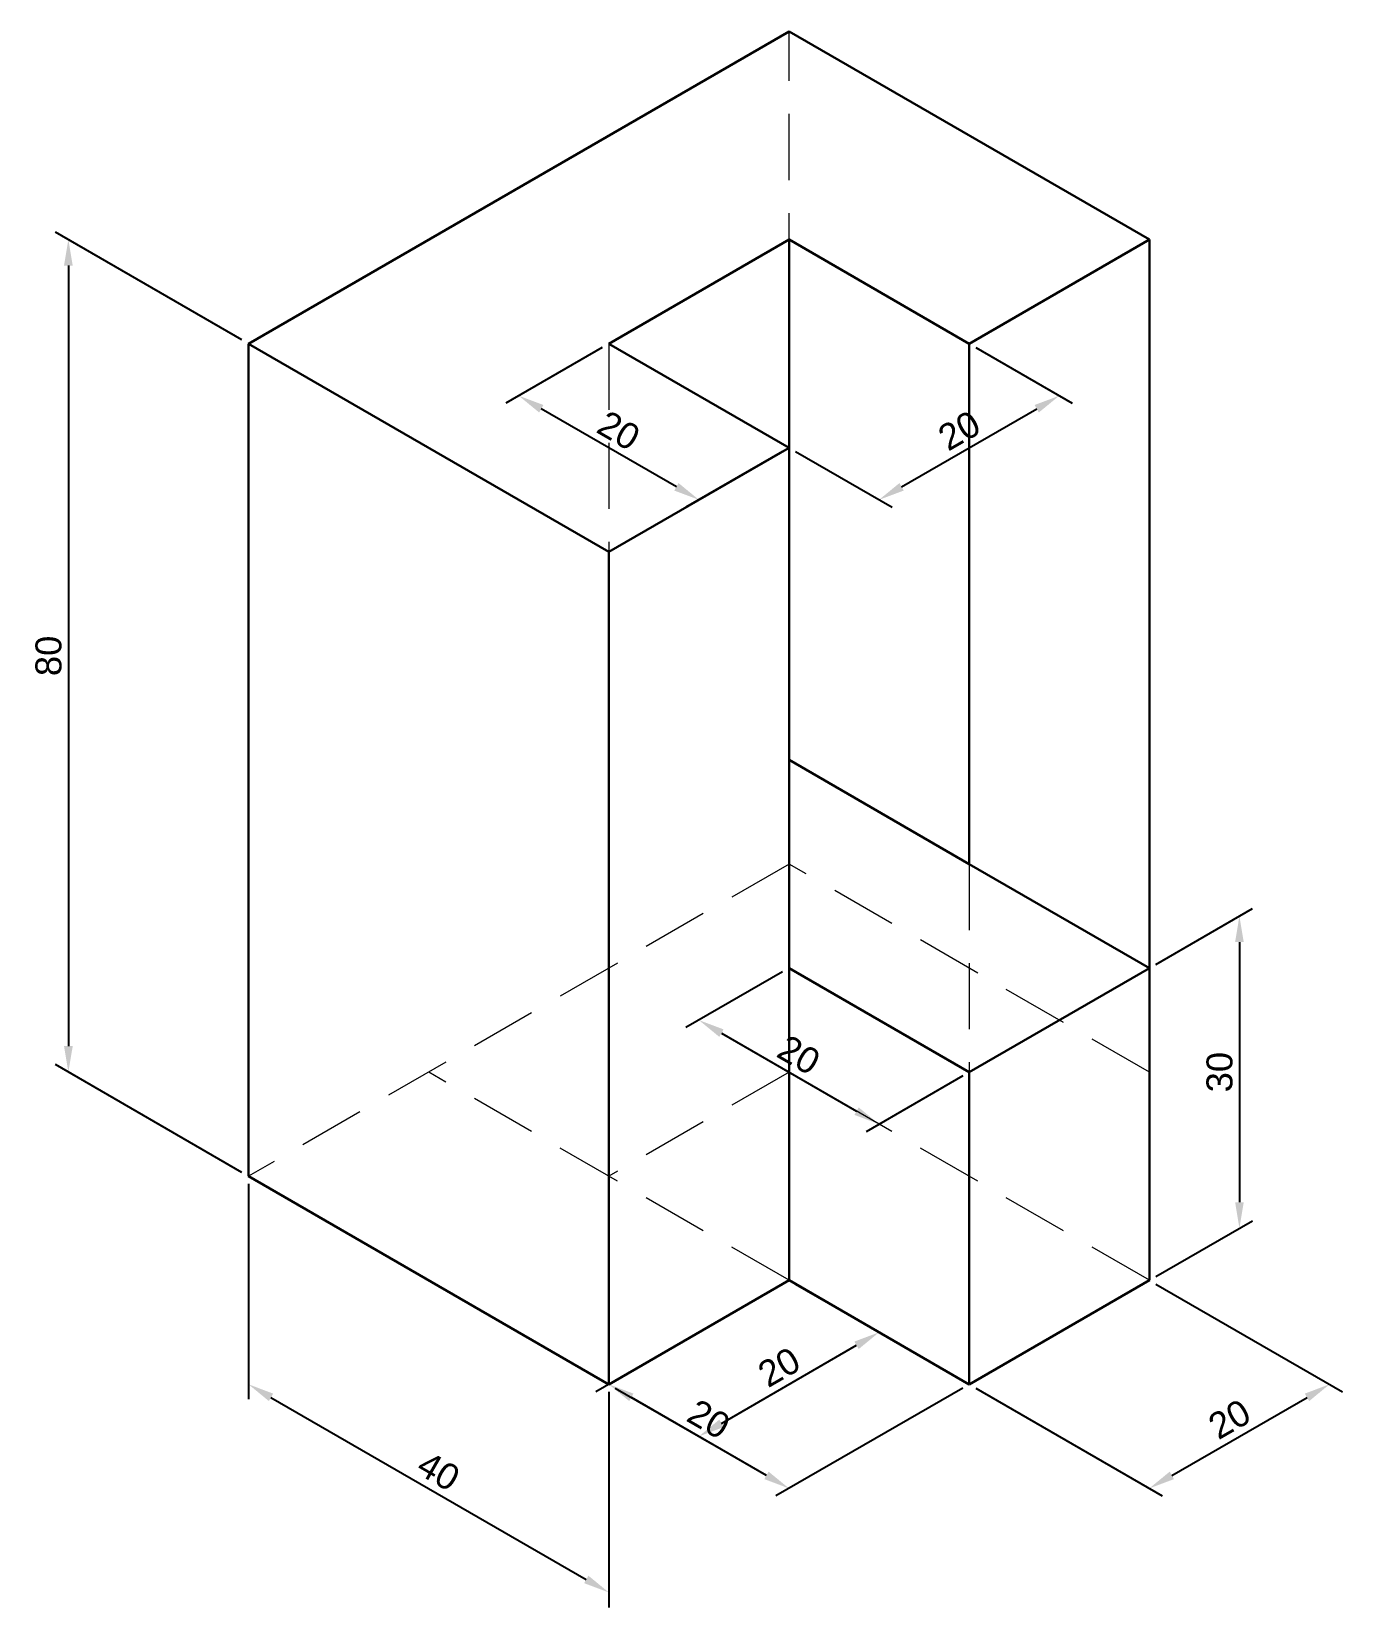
# Model space of a CAD drawing. Header units: millimetres. Extents: x -56 to 71, y -21 to 130.
import ezdxf

# ---------------------------------------------------------------- set-up
doc = ezdxf.new("R2010")
doc.units = ezdxf.units.MM
doc.linetypes.add('HIDDEN', pattern=[9.525, 6.35, -3.175])
doc.layers.get('0').update_dxf_attribs({"lineweight": 30})
doc.layers.add('Matmenys', color=160, linetype='Continuous')
doc.layers.add('Nematomos', color=10, linetype='HIDDEN', lineweight=20)
doc.layers.add('Pagrindinis', color=7, linetype='Continuous', lineweight=30)
doc.styles.get("Standard").update_dxf_attribs({"font": 'arial.ttf'})
doc.dimstyles.new('ISO-25', dxfattribs={"dimtxt": 2.5, "dimasz": 2.5, "dimexe": 1.25, "dimexo": 0.625, "dimtad": 1, "dimtxsty": 'Standard', "dimcen": 2.5, "dimadec": 0, "dimazin": 0, "dimtfac": 1, "dimtmove": 0, "dimatfit": 3, "dimfxl": 1, "dimarcsym": 0})

# ---------------------------------------------------------------- blocks, each defined once
blk = doc.blocks.new('*D1')
at = {"layer": 'Defpoints', "color": 0, "transparency": 16777216}
for p in [(-34.64, 20), (0, 0), (0, -20)]:
    blk.add_point(p, dxfattribs=at)
at = {"layer": 'Matmenys', "color": 0, "lineweight": -2, "transparency": 16777216}
for p, q in [((-34.64, 19.28), (-34.64, -1.44)), ((-32.48, -1.25), (-2.17, -18.75)), ((0, -0.72), (0, -21.44))]:
    blk.add_line(p, q, dxfattribs=at)
at = {"layer": 'Matmenys', "color": 0, "transparency": 16777216}
for points in [[(-32.27, -0.89), (-32.68, -1.61), (-34.64, 0)], [(-1.96, -18.39), (-2.37, -19.11), (0, -20)]]:
    blk.add_solid(points, dxfattribs=at)
at = {"layer": 'Matmenys', "color": 0, "lineweight": 20, "transparency": 16777216, "insert": (-16.37, -8.35), "char_height": 2.5, "attachment_point": 5, "rotation": 330}
blk.add_mtext('40', dxfattribs=at)
blk = doc.blocks.new('*D2')
at = {"layer": 'Defpoints', "color": 0, "transparency": 16777216}
for p in [(-34.64, 100), (-51.96, 30), (-34.64, 20)]:
    blk.add_point(p, dxfattribs=at)
at = {"layer": 'Matmenys', "color": 0, "lineweight": -2, "transparency": 16777216}
for p, q in [((-35.27, 100.36), (-53.21, 110.72)), ((-51.96, 107.5), (-51.96, 32.5)), ((-35.27, 20.36), (-53.21, 30.72))]:
    blk.add_line(p, q, dxfattribs=at)
at = {"layer": 'Matmenys', "color": 0, "transparency": 16777216}
for points in [[(-52.38, 107.5), (-51.54, 107.5), (-51.96, 110)], [(-52.38, 32.5), (-51.54, 32.5), (-51.96, 30)]]:
    blk.add_solid(points, dxfattribs=at)
at = {"layer": 'Matmenys', "color": 0, "lineweight": 20, "transparency": 16777216, "insert": (-53.86, 70), "char_height": 2.5, "attachment_point": 5, "rotation": 90}
blk.add_mtext('80', dxfattribs=at)
blk = doc.blocks.new('*D3')
at = {"layer": 'Defpoints', "color": 0, "transparency": 16777216}
for p in [(51.96, 10), (34.64, 0), (69.28, 0)]:
    blk.add_point(p, dxfattribs=at)
at = {"layer": 'Matmenys', "color": 0, "lineweight": -2, "transparency": 16777216}
for p, q in [((52.59, 9.64), (70.53, -0.72)), ((35.27, -0.36), (53.21, -10.72)), ((54.13, -8.75), (67.12, -1.25))]:
    blk.add_line(p, q, dxfattribs=at)
at = {"layer": 'Matmenys', "color": 0, "transparency": 16777216}
for points in [[(66.91, -0.89), (67.33, -1.61), (69.28, 0)], [(53.92, -8.39), (54.33, -9.11), (51.96, -10)]]:
    blk.add_solid(points, dxfattribs=at)
at = {"layer": 'Matmenys', "color": 0, "lineweight": 20, "transparency": 16777216, "insert": (59.67, -3.35), "char_height": 2.5, "attachment_point": 5, "rotation": 30}
blk.add_mtext('20', dxfattribs=at)
blk = doc.blocks.new('*D5')
at = {"layer": 'Defpoints', "color": 0, "transparency": 16777216}
for p in [(51.96, 40), (60.62, 15), (51.96, 10)]:
    blk.add_point(p, dxfattribs=at)
at = {"layer": 'Matmenys', "color": 0, "lineweight": -2, "transparency": 16777216}
for p, q in [((52.59, 40.36), (61.87, 45.72)), ((60.62, 42.5), (60.62, 17.5)), ((52.59, 10.36), (61.87, 15.72))]:
    blk.add_line(p, q, dxfattribs=at)
at = {"layer": 'Matmenys', "color": 0, "transparency": 16777216}
for points in [[(60.21, 42.5), (61.04, 42.5), (60.62, 45)], [(60.21, 17.5), (61.04, 17.5), (60.62, 15)]]:
    blk.add_solid(points, dxfattribs=at)
at = {"layer": 'Matmenys', "color": 0, "lineweight": 20, "transparency": 16777216, "insert": (58.72, 30), "char_height": 2.5, "attachment_point": 5, "rotation": 90}
blk.add_mtext('30', dxfattribs=at)
blk = doc.blocks.new('*D7')
at = {"layer": 'Defpoints', "color": 0, "transparency": 16777216}
for p in [(17.32, 40), (34.64, 30), (25.98, 25)]:
    blk.add_point(p, dxfattribs=at)
at = {"layer": 'Matmenys', "color": 0, "lineweight": -2, "transparency": 16777216}
for p, q in [((16.7, 39.64), (7.41, 34.28)), ((10.83, 33.75), (23.82, 26.25)), ((34.02, 29.64), (24.73, 24.28))]:
    blk.add_line(p, q, dxfattribs=at)
at = {"layer": 'Matmenys', "color": 0, "transparency": 16777216}
for points in [[(11.03, 34.11), (10.62, 33.39), (8.66, 35)], [(24.02, 26.61), (23.61, 25.89), (25.98, 25)]]:
    blk.add_solid(points, dxfattribs=at)
at = {"layer": 'Matmenys', "color": 0, "lineweight": 20, "transparency": 16777216, "insert": (18.27, 31.65), "char_height": 2.5, "attachment_point": 5, "rotation": 330}
blk.add_mtext('20', dxfattribs=at)
blk = doc.blocks.new('*D10')
at = {"layer": 'Defpoints', "color": 0, "transparency": 16777216}
for p in [(34.64, 100), (43.3, 95), (17.32, 90)]:
    blk.add_point(p, dxfattribs=at)
at = {"layer": 'Matmenys', "color": 0, "lineweight": -2, "transparency": 16777216}
for p, q in [((35.27, 99.64), (44.55, 94.28)), ((28.15, 86.25), (41.14, 93.75)), ((17.95, 89.64), (27.23, 84.28))]:
    blk.add_line(p, q, dxfattribs=at)
at = {"layer": 'Matmenys', "color": 0, "transparency": 16777216}
for points in [[(40.93, 94.11), (41.34, 93.39), (43.3, 95)], [(27.94, 86.61), (28.35, 85.89), (25.98, 85)]]:
    blk.add_solid(points, dxfattribs=at)
at = {"layer": 'Matmenys', "color": 0, "transparency": 16777216, "insert": (33.69, 91.65), "char_height": 2.5, "attachment_point": 5, "rotation": 30}
blk.add_mtext('20', dxfattribs=at)
blk = doc.blocks.new('*D12')
at = {"layer": 'Defpoints', "color": 0, "transparency": 16777216}
for p in [(17.32, 10), (25.98, 5), (0, 0)]:
    blk.add_point(p, dxfattribs=at)
at = {"layer": 'Matmenys', "color": 0, "lineweight": -2, "transparency": 16777216}
for p, q in [((17.95, 9.64), (27.23, 4.28)), ((10.83, -3.75), (23.82, 3.75)), ((0.62, -0.36), (9.91, -5.72))]:
    blk.add_line(p, q, dxfattribs=at)
at = {"layer": 'Matmenys', "color": 0, "transparency": 16777216}
for points in [[(23.61, 4.11), (24.02, 3.39), (25.98, 5)], [(10.62, -3.39), (11.03, -4.11), (8.66, -5)]]:
    blk.add_solid(points, dxfattribs=at)
at = {"layer": 'Matmenys', "color": 0, "transparency": 16777216, "insert": (16.37, 1.65), "char_height": 2.5, "attachment_point": 5, "rotation": 30}
blk.add_mtext('20', dxfattribs=at)
blk = doc.blocks.new('*D14')
at = {"layer": 'Defpoints', "color": 0, "transparency": 16777216}
for p in [(0, 100), (-8.66, 95), (17.32, 90)]:
    blk.add_point(p, dxfattribs=at)
at = {"layer": 'Matmenys', "color": 0, "lineweight": -2, "transparency": 16777216}
for p, q in [((-0.63, 99.64), (-9.91, 94.28)), ((6.5, 86.25), (-6.5, 93.75)), ((16.7, 89.64), (7.41, 84.28))]:
    blk.add_line(p, q, dxfattribs=at)
at = {"layer": 'Matmenys', "color": 0, "transparency": 16777216}
for points in [[(-6.29, 94.11), (-6.7, 93.39), (-8.66, 95)], [(6.7, 86.61), (6.29, 85.89), (8.66, 85)]]:
    blk.add_solid(points, dxfattribs=at)
at = {"layer": 'Matmenys', "color": 0, "transparency": 16777216, "insert": (0.95, 91.65), "char_height": 2.5, "attachment_point": 5, "rotation": 330}
blk.add_mtext('20', dxfattribs=at)
blk = doc.blocks.new('*D15')
at = {"layer": 'Defpoints', "color": 0, "transparency": 16777216}
for p in [(17.32, 10), (0, 0), (34.64, 0)]:
    blk.add_point(p, dxfattribs=at)
at = {"layer": 'Matmenys', "color": 0, "lineweight": -2, "transparency": 16777216}
for p, q in [((16.7, 9.64), (-1.25, -0.72)), ((15.16, -8.75), (2.17, -1.25)), ((34.02, -0.36), (16.07, -10.72))]:
    blk.add_line(p, q, dxfattribs=at)
at = {"layer": 'Matmenys', "color": 0, "transparency": 16777216}
for points in [[(2.37, -0.89), (1.96, -1.61), (0, 0)], [(15.36, -8.39), (14.95, -9.11), (17.32, -10)]]:
    blk.add_solid(points, dxfattribs=at)
at = {"layer": 'Matmenys', "color": 0, "transparency": 16777216, "insert": (9.61, -3.35), "char_height": 2.5, "attachment_point": 5, "rotation": 330}
blk.add_mtext('20', dxfattribs=at)

msp = doc.modelspace()

# ---------------------------------------------------------------- linework, layer by layer
at = {"lineweight": 30}
for p, q in [((17.321, 130), (-34.641, 100)), ((17.321, 130), (51.962, 110)), ((0, 100), (17.321, 110)), ((17.321, 110), (34.641, 100)), ((17.321, 110), (17.321, 60)), ((51.962, 110), (51.962, 30)), ((-34.641, 20), (-34.641, 100)), ((-34.641, 100), (0, 80)), ((17.321, 90), (0, 100)), ((34.641, 50), (34.641, 100)), ((17.321, 90), (0, 80)), ((17.321, 40), (17.321, 90)), ((0, 80), (0, 0)), ((17.321, 60), (34.641, 50)), ((51.962, 40), (34.641, 50)), ((17.321, 10), (17.321, 40)), ((17.321, 40), (34.641, 30)), ((34.641, 30), (51.962, 40)), ((51.962, 10), (51.962, 40)), ((34.641, 0), (34.641, 30)), ((0, 0), (-34.641, 20)), ((0, 0), (17.321, 10)), ((17.321, 10), (34.641, 0)), ((34.641, 0), (51.962, 10))]:
    msp.add_line(p, q, dxfattribs=at)
at = {"layer": 'Nematomos'}
for p, q in [((17.321, 30), (17.321, 130)), ((17.321, 30), (17.321, 130)), ((51.962, 110), (51.962, 30)), ((51.962, 110), (51.962, 30)), ((0, 100), (0, 20)), ((17.321, 50), (-34.641, 20)), ((51.962, 30), (17.321, 50)), ((34.641, 50), (34.641, 20)), ((17.321, 10), (-17.321, 30)), ((17.321, 30), (0, 20)), ((51.962, 10), (17.321, 30)), ((51.962, 10), (17.321, 30))]:
    msp.add_line(p, q, dxfattribs=at)
at = {"layer": 'Pagrindinis'}
msp.add_line((34.641, 100), (51.962, 110), dxfattribs=at)

# ---------------------------------------------------------------- dimensions: what is measured, and where the dimension line sits
at = {"layer": 'Matmenys', "lineweight": 20}
for p1, p2, distance, picture, middle in [((-34.641, 100), (-34.641, 20), -17.321, '*D2', (-53.863, 70)), ((51.962, 40), (51.962, 10), 8.66, '*D5', (58.719, 30)), ((17.321, 40), (34.641, 30), -8.66, '*D7', (18.271, 31.647)), ((-34.641, 20), (0, 0), -17.321, '*D1', (-16.37, -8.353)), ((34.641, 0), (51.962, 10), -17.321, '*D3', (59.671, -3.353))]:
    dim = msp.add_aligned_dim(p1=p1, p2=p2, distance=distance, dimstyle='ISO-25', dxfattribs=at)
    dim.commit()
    dim.dimension.update_dxf_attribs({"geometry": picture, "text_midpoint": middle})
at = {"layer": 'Matmenys'}
for p1, p2, distance, picture, middle in [((17.321, 90), (0, 100), 8.66, '*D14', (0.951, 91.647)), ((17.321, 90), (34.641, 100), -8.66, '*D10', (33.69, 91.647)), ((0, 0), (17.321, 10), -8.66, '*D12', (16.37, 1.647))]:
    dim = msp.add_aligned_dim(p1=p1, p2=p2, distance=distance, dimstyle='ISO-25', dxfattribs=at)
    dim.commit()
    dim.dimension.update_dxf_attribs({"geometry": picture, "text_midpoint": middle})
dim = msp.add_linear_dim(base=(0, 0), p1=(34.641, 0), p2=(17.321, 10), angle=150, dimstyle='ISO-25', dxfattribs=at)
dim.commit()
dim.dimension.update_dxf_attribs({"geometry": '*D15', "text_midpoint": (8.66, -5), "dimtype": 161})

doc.saveas('drawing.dxf')
